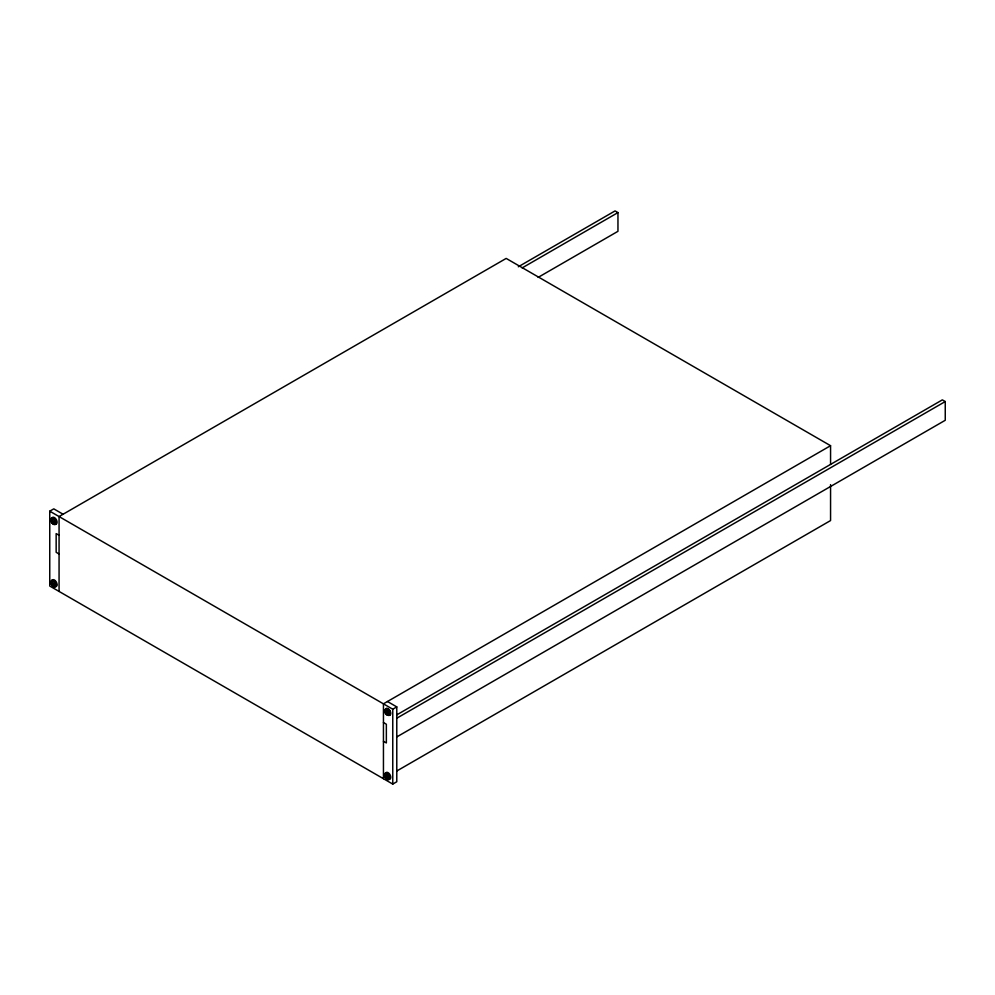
<?xml version="1.0" encoding="UTF-8"?>
<svg xmlns="http://www.w3.org/2000/svg" width="995" height="995" viewBox="0 0 995 995"><rect width="100%" height="100%" fill="white"/><g stroke="black" fill="none" stroke-linecap="round" stroke-linejoin="round"><path stroke-width="1.49" d="M384.767 710.816L384.704 711.363A2.91 1.679 60 0 0 385.973 714.298A2.91 1.679 60 0 0 388.224 715.082L388.759 714.323A2.91 1.679 60 0 0 387.553 710.816A2.91 1.679 60 0 0 384.978 710.33L388.535 714.796M50.969 519.601L51.193 519.129A3.06 1.766 60 0 1 53.892 519.626A3.06 1.766 60 0 1 55.16 523.32L54.936 523.793A3.06 1.766 60 0 1 52.237 523.295A3.06 1.766 60 0 1 50.969 519.601L54.936 523.793M50.981 582.05L51.193 581.577A3.047 1.766 60 0 1 53.892 582.075A3.047 1.766 60 0 1 55.148 585.744L54.936 586.229A3.047 1.766 60 0 1 52.237 585.719A3.047 1.766 60 0 1 50.981 582.05L54.936 586.229M384.655 774.682L384.878 774.209A3.084 1.779 60 0 1 388.547 776.137A3.084 1.779 60 0 1 387.142 779.259A3.084 1.779 60 0 1 384.655 774.682L388.622 778.874M387.478 701.512L396.781 706.898L396.781 781.759L392.764 784.085L49.75 586.043L49.75 511.181L53.78 508.855L63.083 514.241M518.32 266.772L615.059 210.915L617.957 212.594L617.957 231.313L538.121 277.406M522.151 267.916L617.957 212.594M830.564 464.416L830.564 445.698L383.448 703.838L383.448 778.699M49.75 511.181L392.764 709.224L396.781 706.898M396.868 714.808L942.34 399.878L945.25 401.557L945.25 420.276L397.092 736.748M397.092 718.029L945.25 401.557M396.868 770.951L830.564 520.559L830.564 484.627M830.564 445.698L506.181 258.414L59.066 516.554L59.066 591.416M59.066 535.273L56.155 533.594L56.155 552.312L59.066 553.991M383.448 722.557L386.358 724.236L386.358 742.954L383.448 741.275M384.978 710.33L388.759 714.323M384.878 774.209L388.846 778.389M51.193 519.129L55.16 523.32M51.193 581.577L55.148 585.744M392.764 709.224L392.764 784.085M51.728 519.141A3.793 2.189 60 0 1 54.402 517.587A3.793 2.189 60 0 1 57.088 522.238A3.793 2.189 60 0 1 54.402 523.78M51.728 581.577A3.793 2.189 60 0 1 54.178 579.898A3.793 2.189 60 0 1 57.051 584.115A3.793 2.189 60 0 1 55.098 586.515M54.402 586.217A3.793 2.189 60 0 1 53.718 585.719M385.513 711.089A3.793 2.189 60 0 1 387.64 708.465A3.793 2.189 60 0 1 390.774 713.054A3.793 2.189 60 0 1 388.1 714.883M387.416 714.373A3.793 2.189 60 0 1 386.209 712.88A2.91 1.679 60 0 0 386.632 713.502M385.513 775.093A3.793 2.189 60 0 1 387.876 772.555A3.793 2.189 60 0 1 390.774 777.592A3.793 2.189 60 0 1 387.416 778.376M386.11 710.02A2.91 1.679 60 0 1 386.645 709.261M387.577 709.174A2.91 1.679 60 0 1 389.891 711.624A2.91 1.679 60 0 1 389.567 714.311M51.342 519.95A3.06 1.766 60 0 1 53.32 518.606A3.06 1.766 60 0 1 55.645 522.002A3.06 1.766 60 0 1 54.078 523.942M52.959 523.295A3.06 1.766 60 0 1 51.417 520.646M51.653 581.665A3.047 1.766 60 0 1 54.29 581.428A3.047 1.766 60 0 1 55.819 585.358A3.047 1.766 60 0 1 53.183 585.595M52.213 584.388A3.047 1.766 60 0 1 51.864 583.679M385.873 709.821A2.91 1.679 60 0 1 388.535 710.38A2.91 1.679 60 0 1 389.592 713.975A2.91 1.679 60 0 1 387.13 714.037M385.662 777.194A3.084 1.779 60 0 1 386.47 773.501A3.084 1.779 60 0 1 389.381 777.779A3.084 1.779 60 0 1 386.122 777.854M51.143 582.821A3.793 2.189 60 0 1 54.203 580.732A3.793 2.189 60 0 1 55.931 586.553A3.793 2.189 60 0 1 51.417 583.717M384.53 774.744A3.793 2.189 60 0 0 388.547 779.757A3.793 2.189 60 0 0 388.547 774.396A3.793 2.189 60 0 0 384.53 774.744M384.978 710.492A3.793 2.189 60 0 0 388.995 715.492A3.793 2.189 60 0 0 388.995 710.131A3.793 2.189 60 0 0 384.978 710.492M50.832 519.651A3.793 2.189 60 0 0 54.849 524.663A3.793 2.189 60 0 0 54.849 519.29A3.793 2.189 60 0 0 50.832 519.651"/></g></svg>
